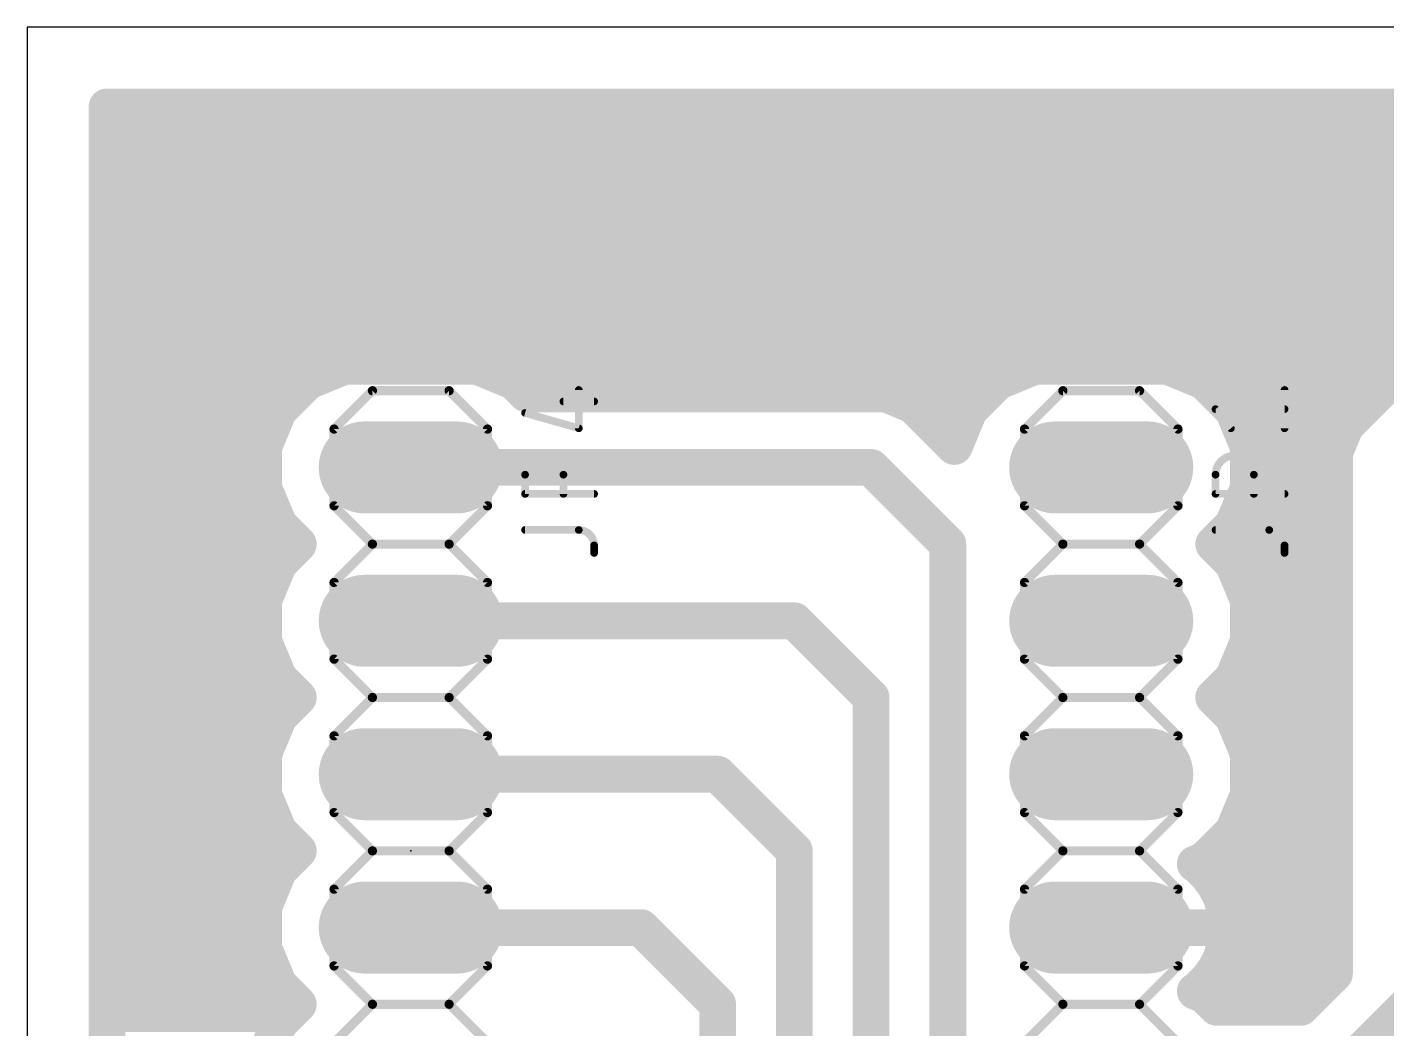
# Model space of a CAD drawing. Extents: x 2.5 to 54.6, y 1.3 to 50.5.
# Drawn here: x 2.54 to 25.05, y 33.88 to 50.47 of the extents above; entities that cross this region are included whole.
import ezdxf

# ---------------------------------------------------------------- set-up
doc = ezdxf.new("R2010")
doc.units = 0
for name, color, linetype in [('1', 12, 'CONTINUOUS'), ('17', 110, 'CONTINUOUS'), ('20', 31, 'CONTINUOUS'), ('21', 253, 'CONTINUOUS'), ('23', 53, 'CONTINUOUS'), ('25', 253, 'CONTINUOUS'), ('51', 253, 'CONTINUOUS')]:
    doc.layers.add(name, color=color, linetype=linetype)

# ---------------------------------------------------------------- blocks, each defined once
blk = doc.blocks.new('RECT')
blk.add_solid([(-0.5, -0.5), (0.5, -0.5), (-0.5, 0.5), (0.5, 0.5)])
blk = doc.blocks.new('LONGP100')
at = {"const_width": 1}
blk.add_lwpolyline([(-0.5, 0), (0.5, 0)], dxfattribs=at)
at = {"const_width": 0.5}
for points in [[(-0.5, 0.25, 1), (-0.5, -0.25)], [(0.5, -0.25, 1), (0.5, 0.25)]]:
    blk.add_lwpolyline(points, format="xyb", dxfattribs=at)

msp = doc.modelspace()

# ---------------------------------------------------------------- linework, layer by layer
at = {"layer": '1', "const_width": 0.6096}
for points in [[(3.8608, 2.5908), (3.8608, 49.1492)], [(3.8608, 49.1492), (53.2692, 49.1492)], [(3.8608, 48.768), (53.2692, 48.768)], [(3.8608, 48.1584), (28.8449, 48.1584)], [(28.1764, 47.6806), (24.3664, 43.8706)], [(3.8608, 47.5488), (28.0446, 47.5488)], [(3.8608, 46.9392), (27.435, 46.9392)], [(3.8608, 46.3296), (26.8254, 46.3296)], [(3.8608, 45.72), (26.2158, 45.72)], [(3.8608, 45.1104), (25.6062, 45.1104)], [(7.7945, 44.8564), (7.1784, 44.6012)], [(9.9855, 44.8564), (7.7945, 44.8564)], [(10.6016, 44.6012), (9.9855, 44.8564)], [(19.2245, 44.8564), (18.6084, 44.6012)], [(21.4155, 44.8564), (19.2245, 44.8564)], [(22.0316, 44.6012), (21.4155, 44.8564)], [(3.8608, 44.5008), (7.078, 44.5008)], [(7.1784, 44.6012), (6.7068, 44.1296)], [(10.8036, 44.3992), (10.6016, 44.6012)], [(10.702, 44.5008), (18.508, 44.5008)], [(18.6084, 44.6012), (18.1368, 44.1296)], [(22.5032, 44.1296), (22.0316, 44.6012)], [(22.132, 44.5008), (24.9966, 44.5008)], [(16.7525, 44.3992), (10.8036, 44.3992)], [(17.2006, 44.2136), (16.7525, 44.3992)], [(6.7068, 44.1296), (6.4516, 43.5135)], [(17.8872, 43.527), (17.2006, 44.2136)], [(18.1368, 44.1296), (17.8872, 43.527)], [(22.7584, 43.5135), (22.5032, 44.1296)], [(3.8608, 43.8912), (6.6081, 43.8912)], [(17.523, 43.8912), (18.0381, 43.8912)], [(22.6019, 43.8912), (24.387, 43.8912)], [(24.3664, 43.8706), (24.1808, 43.4225)], [(6.4516, 43.5135), (6.4516, 42.8465)], [(22.7584, 42.8465), (22.7584, 43.5135)], [(24.1808, 43.4225), (24.1808, 34.795)], [(3.8608, 43.2816), (6.4516, 43.2816)], [(8.89, 43.18), (16.51, 43.18)], [(16.51, 43.18), (17.78, 41.91)], [(22.7584, 43.2816), (24.1808, 43.2816)], [(6.4516, 42.8465), (6.7068, 42.2304)], [(22.5032, 42.2304), (22.7584, 42.8465)], [(3.8608, 42.672), (6.5239, 42.672)], [(22.6861, 42.672), (24.1808, 42.672)], [(3.8608, 42.0624), (6.8748, 42.0624)], [(6.7068, 42.2304), (7.0272, 41.91)], [(22.1828, 41.91), (22.5032, 42.2304)], [(22.3352, 42.0624), (24.1808, 42.0624)], [(7.0272, 41.91), (6.7068, 41.5896)], [(17.78, 41.91), (17.78, 24.13)], [(22.5032, 41.5896), (22.1828, 41.91)], [(6.7068, 41.5896), (6.4516, 40.9735)], [(22.7584, 40.9735), (22.5032, 41.5896)], [(3.8608, 41.4528), (6.6502, 41.4528)], [(22.5598, 41.4528), (24.1808, 41.4528)], [(6.4516, 40.9735), (6.4516, 40.3065)], [(22.7584, 40.3065), (22.7584, 40.9735)], [(3.8608, 40.8432), (6.4516, 40.8432)], [(22.7584, 40.8432), (24.1808, 40.8432)], [(8.89, 40.64), (15.24, 40.64)], [(15.24, 40.64), (16.51, 39.37)], [(3.8608, 40.2336), (6.4818, 40.2336)], [(6.4516, 40.3065), (6.7068, 39.6904)], [(22.5032, 39.6904), (22.7584, 40.3065)], [(22.7282, 40.2336), (24.1808, 40.2336)], [(3.8608, 39.624), (6.7732, 39.624)], [(6.7068, 39.6904), (7.0272, 39.37)], [(22.1828, 39.37), (22.5032, 39.6904)], [(22.4368, 39.624), (24.1808, 39.624)], [(7.0272, 39.37), (6.7068, 39.0496)], [(16.51, 39.37), (16.51, 22.86)], [(22.5032, 39.0496), (22.1828, 39.37)], [(3.8608, 39.0144), (6.6922, 39.0144)], [(6.7068, 39.0496), (6.4516, 38.4335)], [(22.7584, 38.4335), (22.5032, 39.0496)], [(22.5178, 39.0144), (24.1808, 39.0144)], [(6.4516, 38.4335), (6.4516, 37.7665)], [(22.7584, 37.7665), (22.7584, 38.4335)], [(3.8608, 38.4048), (6.4516, 38.4048)], [(22.7584, 38.4048), (24.1808, 38.4048)], [(8.89, 38.1), (13.97, 38.1)], [(13.97, 38.1), (15.24, 36.83)], [(3.8608, 37.7952), (6.4516, 37.7952)], [(6.4516, 37.7665), (6.7068, 37.1504)], [(22.5032, 37.1504), (22.7584, 37.7665)], [(22.7584, 37.7952), (24.1808, 37.7952)], [(3.8608, 37.1856), (6.6922, 37.1856)], [(6.7068, 37.1504), (7.0272, 36.83)], [(22.0316, 36.6788), (22.5032, 37.1504)], [(22.5178, 37.1856), (24.1808, 37.1856)], [(7.0272, 36.83), (6.7068, 36.5096)], [(15.24, 36.83), (15.24, 21.59)], [(21.8772, 36.6149), (22.0316, 36.6788)], [(21.9424, 36.5674), (21.8772, 36.6149)], [(3.8608, 36.576), (6.7732, 36.576)], [(6.7068, 36.5096), (6.4516, 35.8935)], [(21.9307, 36.576), (24.1808, 36.576)], [(22.0894, 36.4204), (21.9424, 36.5674)], [(22.2116, 36.2523), (22.0894, 36.4204)], [(22.306, 36.067), (22.2116, 36.2523)], [(3.8608, 35.9664), (6.4818, 35.9664)], [(22.3703, 35.8693), (22.306, 36.067)], [(22.3387, 35.9664), (24.1808, 35.9664)], [(6.4516, 35.8935), (6.4516, 35.2265)], [(22.4028, 35.6639), (22.3703, 35.8693)], [(8.89, 35.56), (12.7, 35.56)], [(12.7, 35.56), (13.97, 34.29)], [(22.4028, 35.56), (20.32, 35.56)], [(20.32, 35.56), (20.32, 35.56)], [(20.32, 35.56), (22.4028, 35.56)], [(22.4028, 35.56), (22.4028, 35.6639)], [(22.4028, 35.456), (22.4028, 35.56)], [(3.8608, 35.3568), (6.4516, 35.3568)], [(22.3703, 35.2507), (22.4028, 35.456)], [(22.3871, 35.3568), (24.1808, 35.3568)], [(6.4516, 35.2265), (6.7068, 34.6104)], [(22.2116, 34.8677), (22.306, 35.053)], [(22.306, 35.053), (22.3703, 35.2507)], [(22.0894, 34.6996), (22.2116, 34.8677)], [(3.8608, 34.7472), (6.6501, 34.7472)], [(6.7068, 34.6104), (7.0272, 34.29)], [(21.9424, 34.5526), (22.0894, 34.6996)], [(22.1241, 34.7472), (24.133, 34.7472)], [(24.1808, 34.795), (23.625, 34.2392)], [(21.8772, 34.5051), (21.9424, 34.5526)], [(22.0316, 34.4412), (21.8772, 34.5051)], [(22.2336, 34.2392), (22.0316, 34.4412)], [(3.8608, 34.1376), (6.8748, 34.1376)], [(7.0272, 34.29), (6.7068, 33.9696)], [(13.97, 34.29), (13.97, 20.32)], [(23.625, 34.2392), (22.2336, 34.2392)], [(25.4, 34.29), (24.13, 33.02)], [(6.7068, 33.9696), (6.4516, 33.3535)]]:
    msp.add_lwpolyline(points, dxfattribs=at)
at = {"layer": '1', "const_width": 0.3048}
for points in [[(4.0132, 49.1492, 1), (3.7084, 49.1492)], [(3.8608, 49.3016, 1), (3.8608, 48.9968)], [(3.8608, 48.9204, 1), (3.8608, 48.6156)], [(3.8608, 48.3108, 1), (3.8608, 48.006)], [(3.8608, 47.7012, 1), (3.8608, 47.3964)], [(3.8608, 47.0916, 1), (3.8608, 46.7868)], [(3.8608, 46.482, 1), (3.8608, 46.1772)], [(3.8608, 45.8724, 1), (3.8608, 45.5676)], [(3.8608, 45.2628, 1), (3.8608, 44.958)], [(7.7945, 45.0088, 1), (7.7945, 44.704)], [(7.8529, 44.7156, 1), (7.7362, 44.9972)], [(10.0438, 44.9972, 1), (9.9271, 44.7156)], [(9.9855, 44.704, 1), (9.9855, 45.0088)], [(19.2245, 45.0088, 1), (19.2245, 44.704)], [(19.2829, 44.7156, 1), (19.1662, 44.9972)], [(21.4738, 44.9972, 1), (21.3571, 44.7156)], [(21.4155, 44.704, 1), (21.4155, 45.0088)], [(3.8608, 44.6532, 1), (3.8608, 44.3484)], [(7.1201, 44.742, 1), (7.2367, 44.4604)], [(7.2862, 44.4934, 1), (7.0706, 44.7089)], [(7.078, 44.3484, 1), (7.078, 44.6532)], [(10.7094, 44.7089, 1), (10.4938, 44.4934)], [(10.5433, 44.4604, 1), (10.6599, 44.742)], [(10.702, 44.6532, 1), (10.702, 44.3484)], [(18.5501, 44.742, 1), (18.6667, 44.4604)], [(18.7162, 44.4934, 1), (18.5006, 44.7089)], [(18.508, 44.3484, 1), (18.508, 44.6532)], [(22.1394, 44.7089, 1), (21.9238, 44.4934)], [(21.9733, 44.4604, 1), (22.0899, 44.742)], [(22.132, 44.6532, 1), (22.132, 44.3484)], [(24.9966, 44.3484, 1), (24.9966, 44.6532)], [(10.8036, 44.5516, 1), (10.8036, 44.2468)], [(10.6958, 44.2914, 1), (10.9113, 44.507)], [(16.8108, 44.54, 1), (16.6942, 44.2584)], [(16.7525, 44.2468, 1), (16.7525, 44.5516)], [(6.5991, 44.2374, 1), (6.8146, 44.0218)], [(6.8476, 44.0713, 1), (6.566, 44.1879)], [(17.3084, 44.3213, 1), (17.0929, 44.1058)], [(17.1423, 44.0728, 1), (17.2589, 44.3544)], [(18.0291, 44.2374, 1), (18.2446, 44.0218)], [(18.2776, 44.0713, 1), (17.996, 44.1879)], [(22.644, 44.1879, 1), (22.3624, 44.0713)], [(22.3954, 44.0218, 1), (22.6109, 44.2374)], [(3.8608, 44.0436, 1), (3.8608, 43.7388)], [(6.6081, 43.7388, 1), (6.6081, 44.0436)], [(17.523, 44.0436, 1), (17.523, 43.7388)], [(18.0381, 43.7388, 1), (18.0381, 44.0436)], [(22.6019, 44.0436, 1), (22.6019, 43.7388)], [(24.2586, 43.9784, 1), (24.4742, 43.7629)], [(24.5072, 43.8123, 1), (24.2256, 43.9289)], [(24.387, 43.7388, 1), (24.387, 44.0436)], [(6.604, 43.5135, 1), (6.2992, 43.5135)], [(6.3108, 43.5718, 1), (6.5924, 43.4551)], [(17.7464, 43.5853, 1), (18.028, 43.4687)], [(17.7794, 43.4192, 1), (17.995, 43.6348)], [(22.9108, 43.5135, 1), (22.606, 43.5135)], [(22.6176, 43.4551, 1), (22.8992, 43.5718)], [(24.3332, 43.4225, 1), (24.0284, 43.4225)], [(3.8608, 43.434, 1), (3.8608, 43.1292)], [(6.4516, 43.1292, 1), (6.4516, 43.434)], [(8.89, 43.3324, 1), (8.89, 43.0276)], [(16.6178, 43.2878, 1), (16.4022, 43.0722)], [(16.51, 43.0276, 1), (16.51, 43.3324)], [(22.7584, 43.434, 1), (22.7584, 43.1292)], [(24.04, 43.4808, 1), (24.3216, 43.3642)], [(24.1808, 43.1292, 1), (24.1808, 43.434)], [(6.5924, 42.9049, 1), (6.3108, 42.7882)], [(6.2992, 42.8465, 1), (6.604, 42.8465)], [(22.606, 42.8465, 1), (22.9108, 42.8465)], [(22.8992, 42.7882, 1), (22.6176, 42.9049)], [(3.8608, 42.8244, 1), (3.8608, 42.5196)], [(6.5239, 42.5196, 1), (6.5239, 42.8244)], [(22.6861, 42.8244, 1), (22.6861, 42.5196)], [(24.1808, 42.5196, 1), (24.1808, 42.8244)], [(3.8608, 42.2148, 1), (3.8608, 41.91)], [(6.8146, 42.3382, 1), (6.5991, 42.1226)], [(6.566, 42.1721, 1), (6.8476, 42.2887)], [(6.8748, 41.91, 1), (6.8748, 42.2148)], [(22.3352, 42.2148, 1), (22.3352, 41.91)], [(22.3624, 42.2887, 1), (22.644, 42.1721)], [(22.6109, 42.1226, 1), (22.3954, 42.3382)], [(24.1808, 41.91, 1), (24.1808, 42.2148)], [(7.135, 41.8022, 1), (6.9194, 42.0178)], [(6.9194, 41.8022, 1), (7.135, 42.0178)], [(17.9324, 41.91, 1), (17.6276, 41.91)], [(17.6722, 41.8022, 1), (17.8878, 42.0178)], [(22.2905, 42.0178, 1), (22.075, 41.8022)], [(22.075, 42.0178, 1), (22.2905, 41.8022)], [(6.8476, 41.5313, 1), (6.566, 41.6479)], [(22.644, 41.6479, 1), (22.3624, 41.5313)], [(3.8608, 41.6052, 1), (3.8608, 41.3004)], [(6.5991, 41.6974, 1), (6.8146, 41.4818)], [(6.6502, 41.3004, 1), (6.6502, 41.6052)], [(22.3954, 41.4818, 1), (22.6109, 41.6974)], [(22.5598, 41.6052, 1), (22.5598, 41.3004)], [(24.1808, 41.3004, 1), (24.1808, 41.6052)], [(6.604, 40.9735, 1), (6.2992, 40.9735)], [(22.9108, 40.9735, 1), (22.606, 40.9735)], [(3.8608, 40.9956, 1), (3.8608, 40.6908)], [(6.3108, 41.0318, 1), (6.5924, 40.9151)], [(6.4516, 40.6908, 1), (6.4516, 40.9956)], [(22.7584, 40.9956, 1), (22.7584, 40.6908)], [(22.6176, 40.9151, 1), (22.8992, 41.0318)], [(24.1808, 40.6908, 1), (24.1808, 40.9956)], [(8.89, 40.7924, 1), (8.89, 40.4876)], [(15.3478, 40.7478, 1), (15.1322, 40.5322)], [(15.24, 40.4876, 1), (15.24, 40.7924)], [(3.8608, 40.386, 1), (3.8608, 40.0812)], [(6.5924, 40.3649, 1), (6.3108, 40.2482)], [(6.4818, 40.0812, 1), (6.4818, 40.386)], [(22.7282, 40.386, 1), (22.7282, 40.0812)], [(22.8992, 40.2482, 1), (22.6176, 40.3649)], [(24.1808, 40.0812, 1), (24.1808, 40.386)], [(6.2992, 40.3065, 1), (6.604, 40.3065)], [(22.606, 40.3065, 1), (22.9108, 40.3065)], [(3.8608, 39.7764, 1), (3.8608, 39.4716)], [(6.8146, 39.7982, 1), (6.5991, 39.5826)], [(6.566, 39.6321, 1), (6.8476, 39.7487)], [(6.7732, 39.4716, 1), (6.7732, 39.7764)], [(22.4368, 39.7764, 1), (22.4368, 39.4716)], [(22.3624, 39.7487, 1), (22.644, 39.6321)], [(22.6109, 39.5826, 1), (22.3954, 39.7982)], [(24.1808, 39.4716, 1), (24.1808, 39.7764)], [(7.135, 39.2622, 1), (6.9194, 39.4778)], [(6.9194, 39.2622, 1), (7.135, 39.4778)], [(16.6624, 39.37, 1), (16.3576, 39.37)], [(16.4022, 39.2622, 1), (16.6178, 39.4778)], [(22.2905, 39.4778, 1), (22.075, 39.2622)], [(22.075, 39.4778, 1), (22.2905, 39.2622)], [(3.8608, 39.1668, 1), (3.8608, 38.862)], [(6.5991, 39.1574, 1), (6.8146, 38.9418)], [(6.8476, 38.9913, 1), (6.566, 39.1079)], [(6.6922, 38.862, 1), (6.6922, 39.1668)], [(22.644, 39.1079, 1), (22.3624, 38.9913)], [(22.5178, 39.1668, 1), (22.5178, 38.862)], [(22.3954, 38.9418, 1), (22.6109, 39.1574)], [(24.1808, 38.862, 1), (24.1808, 39.1668)], [(6.604, 38.4335, 1), (6.2992, 38.4335)], [(22.9108, 38.4335, 1), (22.606, 38.4335)], [(3.8608, 38.5572, 1), (3.8608, 38.2524)], [(6.3108, 38.4918, 1), (6.5924, 38.3751)], [(6.4516, 38.2524, 1), (6.4516, 38.5572)], [(22.7584, 38.5572, 1), (22.7584, 38.2524)], [(22.6176, 38.3751, 1), (22.8992, 38.4918)], [(24.1808, 38.2524, 1), (24.1808, 38.5572)], [(8.89, 38.2524, 1), (8.89, 37.9476)], [(14.0778, 38.2078, 1), (13.8622, 37.9922)], [(13.97, 37.9476, 1), (13.97, 38.2524)], [(3.8608, 37.9476, 1), (3.8608, 37.6428)], [(6.5924, 37.8249, 1), (6.3108, 37.7082)], [(6.4516, 37.6428, 1), (6.4516, 37.9476)], [(22.7584, 37.9476, 1), (22.7584, 37.6428)], [(22.8992, 37.7082, 1), (22.6176, 37.8249)], [(24.1808, 37.6428, 1), (24.1808, 37.9476)], [(6.2992, 37.7665, 1), (6.604, 37.7665)], [(22.606, 37.7665, 1), (22.9108, 37.7665)], [(3.8608, 37.338, 1), (3.8608, 37.0332)], [(6.8146, 37.2582, 1), (6.5991, 37.0426)], [(6.6922, 37.0332, 1), (6.6922, 37.338)], [(22.5178, 37.338, 1), (22.5178, 37.0332)], [(22.6109, 37.0426, 1), (22.3954, 37.2582)], [(24.1808, 37.0332, 1), (24.1808, 37.338)], [(6.566, 37.0921, 1), (6.8476, 37.2087)], [(22.3624, 37.2087, 1), (22.644, 37.0921)], [(7.135, 36.7222, 1), (6.9194, 36.9378)], [(6.9194, 36.7222, 1), (7.135, 36.9378)], [(15.3924, 36.83, 1), (15.0876, 36.83)], [(15.1322, 36.7222, 1), (15.3478, 36.9378)], [(21.9668, 36.7382, 1), (21.7876, 36.4916)], [(21.9238, 36.7866, 1), (22.1394, 36.5711)], [(22.0899, 36.538, 1), (21.9733, 36.8196)], [(3.8608, 36.7284, 1), (3.8608, 36.4236)], [(6.5991, 36.6174, 1), (6.8146, 36.4018)], [(6.8476, 36.4513, 1), (6.566, 36.5679)], [(6.7732, 36.4236, 1), (6.7732, 36.7284)], [(21.8189, 36.7557, 1), (21.9355, 36.4741)], [(21.9307, 36.7284, 1), (21.9307, 36.4236)], [(22.0502, 36.6752, 1), (21.8347, 36.4597)], [(21.8529, 36.4442, 1), (22.032, 36.6907)], [(22.2127, 36.51, 1), (21.9662, 36.3309)], [(24.1808, 36.4236, 1), (24.1808, 36.7284)], [(21.9817, 36.3127, 1), (22.1972, 36.5282)], [(22.3474, 36.3214, 1), (22.0759, 36.1831)], [(22.0884, 36.1627, 1), (22.3349, 36.3418)], [(3.8608, 36.1188, 1), (3.8608, 35.814)], [(6.4818, 35.814, 1), (6.4818, 36.1188)], [(22.451, 36.1141, 1), (22.1611, 36.0199)], [(22.1702, 35.9978, 1), (22.4418, 36.1362)], [(22.3387, 36.1188, 1), (22.3387, 35.814)], [(24.1808, 35.814, 1), (24.1808, 36.1188)], [(6.604, 35.8935, 1), (6.2992, 35.8935)], [(6.3108, 35.9518, 1), (6.5924, 35.8351)], [(22.5208, 35.8931, 1), (22.2198, 35.8454)], [(22.2253, 35.8222, 1), (22.5152, 35.9164)], [(8.89, 35.7124, 1), (8.89, 35.4076)], [(12.8078, 35.6678, 1), (12.5922, 35.4522)], [(12.7, 35.4076, 1), (12.7, 35.7124)], [(20.32, 35.7124, 1), (20.32, 35.4076)], [(20.4724, 35.56, 1), (20.1676, 35.56)], [(20.32, 35.7124, 1), (20.32, 35.4076)], [(22.5552, 35.6639, 1), (22.2504, 35.6639)], [(22.5552, 35.56, 1), (22.2504, 35.56)], [(22.2523, 35.6401, 1), (22.5533, 35.6878)], [(22.4028, 35.4076, 1), (22.4028, 35.7124)], [(22.4028, 35.4076, 1), (22.4028, 35.7124)], [(3.8608, 35.5092, 1), (3.8608, 35.2044)], [(6.4516, 35.2044, 1), (6.4516, 35.5092)], [(20.1676, 35.56, 1), (20.4724, 35.56)], [(22.3871, 35.5092, 1), (22.3871, 35.2044)], [(22.2504, 35.56, 1), (22.5552, 35.56)], [(22.2504, 35.456, 1), (22.5552, 35.456)], [(22.5533, 35.4322, 1), (22.2523, 35.4799)], [(24.1808, 35.2044, 1), (24.1808, 35.5092)], [(6.5924, 35.2849, 1), (6.3108, 35.1682)], [(6.2992, 35.2265, 1), (6.604, 35.2265)], [(22.4418, 34.9838, 1), (22.1702, 35.1222)], [(22.2198, 35.2745, 1), (22.5208, 35.2269)], [(22.5152, 35.2036, 1), (22.2253, 35.2978)], [(22.3349, 34.7782, 1), (22.0884, 34.9573)], [(22.1611, 35.1001, 1), (22.451, 35.0059)], [(3.8608, 34.8996, 1), (3.8608, 34.5948)], [(6.8146, 34.7182, 1), (6.5991, 34.5026)], [(6.6501, 34.5948, 1), (6.6501, 34.8996)], [(21.9662, 34.7891, 1), (22.2127, 34.61)], [(22.1241, 34.8996, 1), (22.1241, 34.5948)], [(22.1972, 34.5918, 1), (21.9817, 34.8073)], [(22.0759, 34.9369, 1), (22.3474, 34.7986)], [(24.0284, 34.795, 1), (24.3332, 34.795)], [(24.2886, 34.6872, 1), (24.073, 34.9028)], [(24.133, 34.5948, 1), (24.133, 34.8996)], [(6.566, 34.5521, 1), (6.8476, 34.6687)], [(21.9355, 34.6459, 1), (21.8189, 34.3643)], [(21.7876, 34.6284, 1), (21.9668, 34.3818)], [(21.8347, 34.6603, 1), (22.0502, 34.4448)], [(22.032, 34.4293, 1), (21.8529, 34.6758)], [(22.1394, 34.5489, 1), (21.9238, 34.3334)], [(21.9733, 34.3004, 1), (22.0899, 34.582)], [(3.8608, 34.29, 1), (3.8608, 33.9852)], [(6.8748, 33.9852, 1), (6.8748, 34.29)], [(7.135, 34.1822, 1), (6.9194, 34.3978)], [(6.9194, 34.1822, 1), (7.135, 34.3978)], [(14.1224, 34.29, 1), (13.8176, 34.29)], [(13.8622, 34.1822, 1), (14.0778, 34.3978)], [(22.2336, 34.3916, 1), (22.2336, 34.0868)], [(22.1258, 34.1314, 1), (22.3413, 34.347)], [(23.5172, 34.347, 1), (23.7328, 34.1314)], [(23.625, 34.0868, 1), (23.625, 34.3916)], [(6.5991, 34.0774, 1), (6.8146, 33.8618)], [(6.8476, 33.9113, 1), (6.566, 34.0279)]]:
    msp.add_lwpolyline(points, format="xyb", dxfattribs=at)
at = {"layer": '20'}
for p, q in [((54.59, 50.47), (2.54, 50.47)), ((2.54, 50.47), (2.54, 1.27))]:
    msp.add_line(p, q, dxfattribs=at)
at = {"layer": '21', "const_width": 0.1524}
for points in [[(8.255, 44.45), (7.62, 43.815)], [(9.525, 44.45), (8.255, 44.45)], [(10.16, 43.815), (9.525, 44.45)], [(19.685, 44.45), (19.05, 43.815)], [(20.955, 44.45), (19.685, 44.45)], [(21.59, 43.815), (20.955, 44.45)], [(7.62, 42.545), (7.62, 43.815)], [(10.16, 43.815), (10.16, 42.545)], [(19.05, 42.545), (19.05, 43.815)], [(21.59, 43.815), (21.59, 42.545)], [(8.255, 41.91), (7.62, 42.545)], [(10.16, 42.545), (9.525, 41.91)], [(19.685, 41.91), (19.05, 42.545)], [(21.59, 42.545), (20.955, 41.91)], [(7.62, 41.275), (8.255, 41.91)], [(9.525, 41.91), (8.255, 41.91)], [(9.525, 41.91), (10.16, 41.275)], [(19.05, 41.275), (19.685, 41.91)], [(20.955, 41.91), (19.685, 41.91)], [(20.955, 41.91), (21.59, 41.275)], [(7.62, 40.005), (7.62, 41.275)], [(10.16, 41.275), (10.16, 40.005)], [(19.05, 40.005), (19.05, 41.275)], [(21.59, 41.275), (21.59, 40.005)], [(8.255, 39.37), (7.62, 40.005)], [(10.16, 40.005), (9.525, 39.37)], [(19.685, 39.37), (19.05, 40.005)], [(21.59, 40.005), (20.955, 39.37)], [(7.62, 38.735), (8.255, 39.37)], [(9.525, 39.37), (8.255, 39.37)], [(9.525, 39.37), (10.16, 38.735)], [(19.05, 38.735), (19.685, 39.37)], [(20.955, 39.37), (19.685, 39.37)], [(20.955, 39.37), (21.59, 38.735)], [(7.62, 37.465), (7.62, 38.735)], [(10.16, 38.735), (10.16, 37.465)], [(19.05, 37.465), (19.05, 38.735)], [(21.59, 38.735), (21.59, 37.465)], [(8.255, 36.83), (7.62, 37.465)], [(10.16, 37.465), (9.525, 36.83)], [(19.685, 36.83), (19.05, 37.465)], [(21.59, 37.465), (20.955, 36.83)], [(8.255, 36.83), (7.62, 36.195)], [(9.525, 36.83), (8.255, 36.83)], [(10.16, 36.195), (9.525, 36.83)], [(19.685, 36.83), (19.05, 36.195)], [(20.955, 36.83), (19.685, 36.83)], [(21.59, 36.195), (20.955, 36.83)], [(7.62, 34.925), (7.62, 36.195)], [(10.16, 36.195), (10.16, 34.925)], [(19.05, 34.925), (19.05, 36.195)], [(21.59, 36.195), (21.59, 34.925)], [(8.255, 34.29), (7.62, 34.925)], [(10.16, 34.925), (9.525, 34.29)], [(19.685, 34.29), (19.05, 34.925)], [(21.59, 34.925), (20.955, 34.29)], [(7.62, 33.655), (8.255, 34.29)], [(9.525, 34.29), (8.255, 34.29)], [(9.525, 34.29), (10.16, 33.655)], [(19.05, 33.655), (19.685, 34.29)], [(20.955, 34.29), (19.685, 34.29)], [(20.955, 34.29), (21.59, 33.655)]]:
    msp.add_lwpolyline(points, dxfattribs=at)
at = {"layer": '21', "const_width": 0.0762}
for points in [[(8.255, 44.4881, 1), (8.255, 44.4119)], [(8.2819, 44.4231, 1), (8.2281, 44.4769)], [(9.5519, 44.4769, 1), (9.4981, 44.4231)], [(9.525, 44.4119, 1), (9.525, 44.4881)], [(19.685, 44.4881, 1), (19.685, 44.4119)], [(19.7119, 44.4231, 1), (19.6581, 44.4769)], [(20.9819, 44.4769, 1), (20.9281, 44.4231)], [(20.955, 44.4119, 1), (20.955, 44.4881)], [(7.6581, 43.815, 1), (7.5819, 43.815)], [(10.1981, 43.815, 1), (10.1219, 43.815)], [(19.0881, 43.815, 1), (19.0119, 43.815)], [(21.6281, 43.815, 1), (21.5519, 43.815)], [(7.5931, 43.8419, 1), (7.6469, 43.7881)], [(10.1331, 43.7881, 1), (10.1869, 43.8419)], [(19.0231, 43.8419, 1), (19.0769, 43.7881)], [(21.5631, 43.7881, 1), (21.6169, 43.8419)], [(7.5819, 42.545, 1), (7.6581, 42.545)], [(7.6469, 42.5719, 1), (7.5931, 42.5181)], [(10.1219, 42.545, 1), (10.1981, 42.545)], [(10.1869, 42.5181, 1), (10.1331, 42.5719)], [(19.0119, 42.545, 1), (19.0881, 42.545)], [(19.0769, 42.5719, 1), (19.0231, 42.5181)], [(21.5519, 42.545, 1), (21.6281, 42.545)], [(21.6169, 42.5181, 1), (21.5631, 42.5719)], [(8.255, 41.9481, 1), (8.255, 41.8719)], [(8.2819, 41.8831, 1), (8.2281, 41.9369)], [(8.2281, 41.8831, 1), (8.2819, 41.9369)], [(9.5519, 41.9369, 1), (9.4981, 41.8831)], [(9.4981, 41.9369, 1), (9.5519, 41.8831)], [(9.525, 41.8719, 1), (9.525, 41.9481)], [(19.685, 41.9481, 1), (19.685, 41.8719)], [(19.7119, 41.8831, 1), (19.6581, 41.9369)], [(19.6581, 41.8831, 1), (19.7119, 41.9369)], [(20.9819, 41.9369, 1), (20.9281, 41.8831)], [(20.9281, 41.9369, 1), (20.9819, 41.8831)], [(20.955, 41.8719, 1), (20.955, 41.9481)], [(7.6581, 41.275, 1), (7.5819, 41.275)], [(7.5931, 41.3019, 1), (7.6469, 41.2481)], [(10.1981, 41.275, 1), (10.1219, 41.275)], [(10.1331, 41.2481, 1), (10.1869, 41.3019)], [(19.0881, 41.275, 1), (19.0119, 41.275)], [(19.0231, 41.3019, 1), (19.0769, 41.2481)], [(21.6281, 41.275, 1), (21.5519, 41.275)], [(21.5631, 41.2481, 1), (21.6169, 41.3019)], [(7.6469, 40.0319, 1), (7.5931, 39.9781)], [(10.1869, 39.9781, 1), (10.1331, 40.0319)], [(19.0769, 40.0319, 1), (19.0231, 39.9781)], [(21.6169, 39.9781, 1), (21.5631, 40.0319)], [(7.5819, 40.005, 1), (7.6581, 40.005)], [(10.1219, 40.005, 1), (10.1981, 40.005)], [(19.0119, 40.005, 1), (19.0881, 40.005)], [(21.5519, 40.005, 1), (21.6281, 40.005)], [(8.255, 39.4081, 1), (8.255, 39.3319)], [(8.2819, 39.3431, 1), (8.2281, 39.3969)], [(8.2281, 39.3431, 1), (8.2819, 39.3969)], [(9.5519, 39.3969, 1), (9.4981, 39.3431)], [(9.4981, 39.3969, 1), (9.5519, 39.3431)], [(9.525, 39.3319, 1), (9.525, 39.4081)], [(19.685, 39.4081, 1), (19.685, 39.3319)], [(19.7119, 39.3431, 1), (19.6581, 39.3969)], [(19.6581, 39.3431, 1), (19.7119, 39.3969)], [(20.9819, 39.3969, 1), (20.9281, 39.3431)], [(20.9281, 39.3969, 1), (20.9819, 39.3431)], [(20.955, 39.3319, 1), (20.955, 39.4081)], [(7.6581, 38.735, 1), (7.5819, 38.735)], [(7.5931, 38.7619, 1), (7.6469, 38.7081)], [(10.1981, 38.735, 1), (10.1219, 38.735)], [(10.1331, 38.7081, 1), (10.1869, 38.7619)], [(19.0881, 38.735, 1), (19.0119, 38.735)], [(19.0231, 38.7619, 1), (19.0769, 38.7081)], [(21.6281, 38.735, 1), (21.5519, 38.735)], [(21.5631, 38.7081, 1), (21.6169, 38.7619)], [(7.5819, 37.465, 1), (7.6581, 37.465)], [(7.6469, 37.4919, 1), (7.5931, 37.4381)], [(10.1219, 37.465, 1), (10.1981, 37.465)], [(10.1869, 37.4381, 1), (10.1331, 37.4919)], [(19.0119, 37.465, 1), (19.0881, 37.465)], [(19.0769, 37.4919, 1), (19.0231, 37.4381)], [(21.5519, 37.465, 1), (21.6281, 37.465)], [(21.6169, 37.4381, 1), (21.5631, 37.4919)], [(8.255, 36.8681, 1), (8.255, 36.7919)], [(8.2819, 36.8031, 1), (8.2281, 36.8569)], [(8.2281, 36.8031, 1), (8.2819, 36.8569)], [(9.5519, 36.8569, 1), (9.4981, 36.8031)], [(9.4981, 36.8569, 1), (9.5519, 36.8031)], [(9.525, 36.7919, 1), (9.525, 36.8681)], [(19.685, 36.8681, 1), (19.685, 36.7919)], [(19.7119, 36.8031, 1), (19.6581, 36.8569)], [(19.6581, 36.8031, 1), (19.7119, 36.8569)], [(20.9819, 36.8569, 1), (20.9281, 36.8031)], [(20.9281, 36.8569, 1), (20.9819, 36.8031)], [(20.955, 36.7919, 1), (20.955, 36.8681)], [(7.6581, 36.195, 1), (7.5819, 36.195)], [(7.5931, 36.2219, 1), (7.6469, 36.1681)], [(10.1981, 36.195, 1), (10.1219, 36.195)], [(10.1331, 36.1681, 1), (10.1869, 36.2219)], [(19.0881, 36.195, 1), (19.0119, 36.195)], [(19.0231, 36.2219, 1), (19.0769, 36.1681)], [(21.6281, 36.195, 1), (21.5519, 36.195)], [(21.5631, 36.1681, 1), (21.6169, 36.2219)], [(7.5819, 34.925, 1), (7.6581, 34.925)], [(7.6469, 34.9519, 1), (7.5931, 34.8981)], [(10.1219, 34.925, 1), (10.1981, 34.925)], [(10.1869, 34.8981, 1), (10.1331, 34.9519)], [(19.0119, 34.925, 1), (19.0881, 34.925)], [(19.0769, 34.9519, 1), (19.0231, 34.8981)], [(21.5519, 34.925, 1), (21.6281, 34.925)], [(21.6169, 34.8981, 1), (21.5631, 34.9519)], [(8.255, 34.3281, 1), (8.255, 34.2519)], [(8.2819, 34.2631, 1), (8.2281, 34.3169)], [(8.2281, 34.2631, 1), (8.2819, 34.3169)], [(9.5519, 34.3169, 1), (9.4981, 34.2631)], [(9.4981, 34.3169, 1), (9.5519, 34.2631)], [(9.525, 34.2519, 1), (9.525, 34.3281)], [(19.685, 34.3281, 1), (19.685, 34.2519)], [(19.7119, 34.2631, 1), (19.6581, 34.3169)], [(19.6581, 34.2631, 1), (19.7119, 34.3169)], [(20.9819, 34.3169, 1), (20.9281, 34.2631)], [(20.9281, 34.3169, 1), (20.9819, 34.2631)], [(20.955, 34.2519, 1), (20.955, 34.3281)]]:
    msp.add_lwpolyline(points, format="xyb", dxfattribs=at)
at = {"layer": '23'}
msp.add_point((8.89, 36.83), dxfattribs=at)
at = {"layer": '25'}
for points, const_width in [([(11.7031, 44.4627, 1), (11.6395, 44.4627)], 0.0635), ([(23.387, 44.4627, 1), (23.3236, 44.4627)], 0.0635), ([(10.791, 44.1122, 1), (10.7736, 44.0512)], 0.0635), ([(11.4173, 44.304, 1), (11.4173, 44.2405)], 0.0635), ([(11.9253, 44.2405, 1), (11.9253, 44.304)], 0.0635), ([(22.2123, 44.177, 1), (22.2123, 44.1135)], 0.0635), ([(22.2371, 44.165, 1), (22.1875, 44.1254)], 0.0635), ([(23.3553, 44.1135, 1), (23.3553, 44.177)], 0.0635), ([(11.6395, 43.8277, 1), (11.7031, 43.8277)], 0.0635), ([(11.6626, 43.7972, 1), (11.68, 43.8582)], 0.0635), ([(22.4415, 43.8079, 1), (22.4911, 43.8475)], 0.0635), ([(23.3236, 43.8277, 1), (23.387, 43.8277)], 0.0635), ([(11.4173, 43.0594, 1), (10.7823, 43.0594)], 0.127), ([(22.8473, 43.0594, 1), (22.2123, 43.0594)], 0.127), ([(10.8141, 43.0594, 1), (10.7506, 43.0594)], 0.0635), ([(10.7506, 43.0594, 1), (10.8141, 43.0594)], 0.0635), ([(11.4491, 43.0594, 1), (11.3856, 43.0594)], 0.0635), ([(11.3856, 43.0594, 1), (11.4491, 43.0594)], 0.0635), ([(22.2441, 43.0594, 1), (22.1806, 43.0594)], 0.0635), ([(22.1806, 43.0594, 1), (22.2441, 43.0594)], 0.0635), ([(22.879, 43.0594, 1), (22.8156, 43.0594)], 0.0635), ([(22.8156, 43.0594, 1), (22.879, 43.0594)], 0.0635), ([(10.7823, 42.7736, 1), (10.7823, 42.7101)], 0.0635), ([(10.7506, 42.7418, 1), (10.8141, 42.7418)], 0.0635), ([(11.3856, 42.7418, 1), (11.4491, 42.7418)], 0.0635), ([(11.9253, 42.7101, 1), (11.9253, 42.7736)], 0.0635), ([(22.2123, 42.7736, 1), (22.2123, 42.7101)], 0.0635), ([(22.1806, 42.7418, 1), (22.2441, 42.7418)], 0.0635), ([(22.8156, 42.7418, 1), (22.879, 42.7418)], 0.0635), ([(23.3553, 42.7101, 1), (23.3553, 42.7736)], 0.0635), ([(10.7823, 42.1756, 1), (10.7823, 42.1121)], 0.0635), ([(11.6713, 42.1756, 1), (11.6713, 42.1121)], 0.0635), ([(11.9253, 41.8898, 0.4142), (11.6713, 42.1438)], 0.127), ([(11.6713, 42.1121, 1), (11.6713, 42.1756)], 0.0635), ([(22.2123, 42.1756, 1), (22.2123, 42.1121)], 0.0635), ([(23.1013, 42.1756, 1), (23.1013, 42.1121)], 0.0635), ([(23.3553, 41.8898, 0.4142), (23.1013, 42.1438)], 0.127), ([(23.1013, 42.1121, 1), (23.1013, 42.1756)], 0.0635), ([(11.9571, 41.8898, 1), (11.8935, 41.8898)], 0.0635), ([(11.8935, 41.8898, 1), (11.9571, 41.8898)], 0.0635), ([(23.387, 41.8898, 1), (23.3236, 41.8898)], 0.0635), ([(23.3236, 41.8898, 1), (23.387, 41.8898)], 0.0635), ([(11.8935, 41.7628, 1), (11.9571, 41.7628)], 0.0635), ([(23.3236, 41.7628, 1), (23.387, 41.7628)], 0.0635)]:
    msp.add_lwpolyline(points, format="xyb", dxfattribs=dict(at, const_width=const_width))
at = {"layer": '25', "const_width": 0.127}
for points in [[(11.6713, 43.8277), (11.6713, 44.4627)], [(23.3553, 43.8277), (23.3553, 44.4627)], [(10.7823, 44.0817), (11.6713, 43.8277)], [(11.4173, 44.2722), (11.9253, 44.2722)], [(22.4663, 43.8277), (22.2123, 44.1452)], [(22.2123, 44.1452), (23.3553, 44.1452)], [(10.7823, 42.7418), (10.7823, 43.0594)], [(11.4173, 43.0594), (11.4173, 42.7418)], [(22.2123, 42.7418), (22.2123, 43.0594)], [(22.8473, 43.0594), (22.8473, 42.7418)], [(11.9253, 42.7418), (10.7823, 42.7418)], [(23.3553, 42.7418), (22.2123, 42.7418)], [(10.7823, 42.1438), (11.6713, 42.1438)], [(22.2123, 42.1438), (23.1013, 42.1438)], [(11.9253, 41.8898), (11.9253, 41.7628)], [(23.3553, 41.8898), (23.3553, 41.7628)]]:
    msp.add_lwpolyline(points, dxfattribs=at)

# ---------------------------------------------------------------- block references
at = {"layer": '17', "xscale": 1.524, "yscale": 1.524}
for p in [(8.89, 43.18), (8.89, 43.18), (20.32, 43.18), (20.32, 43.18), (8.89, 40.64), (8.89, 40.64), (20.32, 40.64), (20.32, 40.64), (8.89, 38.1), (8.89, 38.1), (20.32, 38.1), (20.32, 38.1), (8.89, 35.56), (8.89, 35.56), (20.32, 35.56), (20.32, 35.56)]:
    msp.add_blockref('LONGP100', p, dxfattribs=at)
at = {"layer": '51', "xscale": 0.508, "yscale": 0.508, "rotation": 270}
for p in [(8.89, 43.18), (20.32, 43.18), (8.89, 40.64), (20.32, 40.64), (8.89, 38.1), (20.32, 38.1), (8.89, 35.56), (20.32, 35.56)]:
    msp.add_blockref('RECT', p, dxfattribs=at)

doc.saveas('drawing.dxf')
